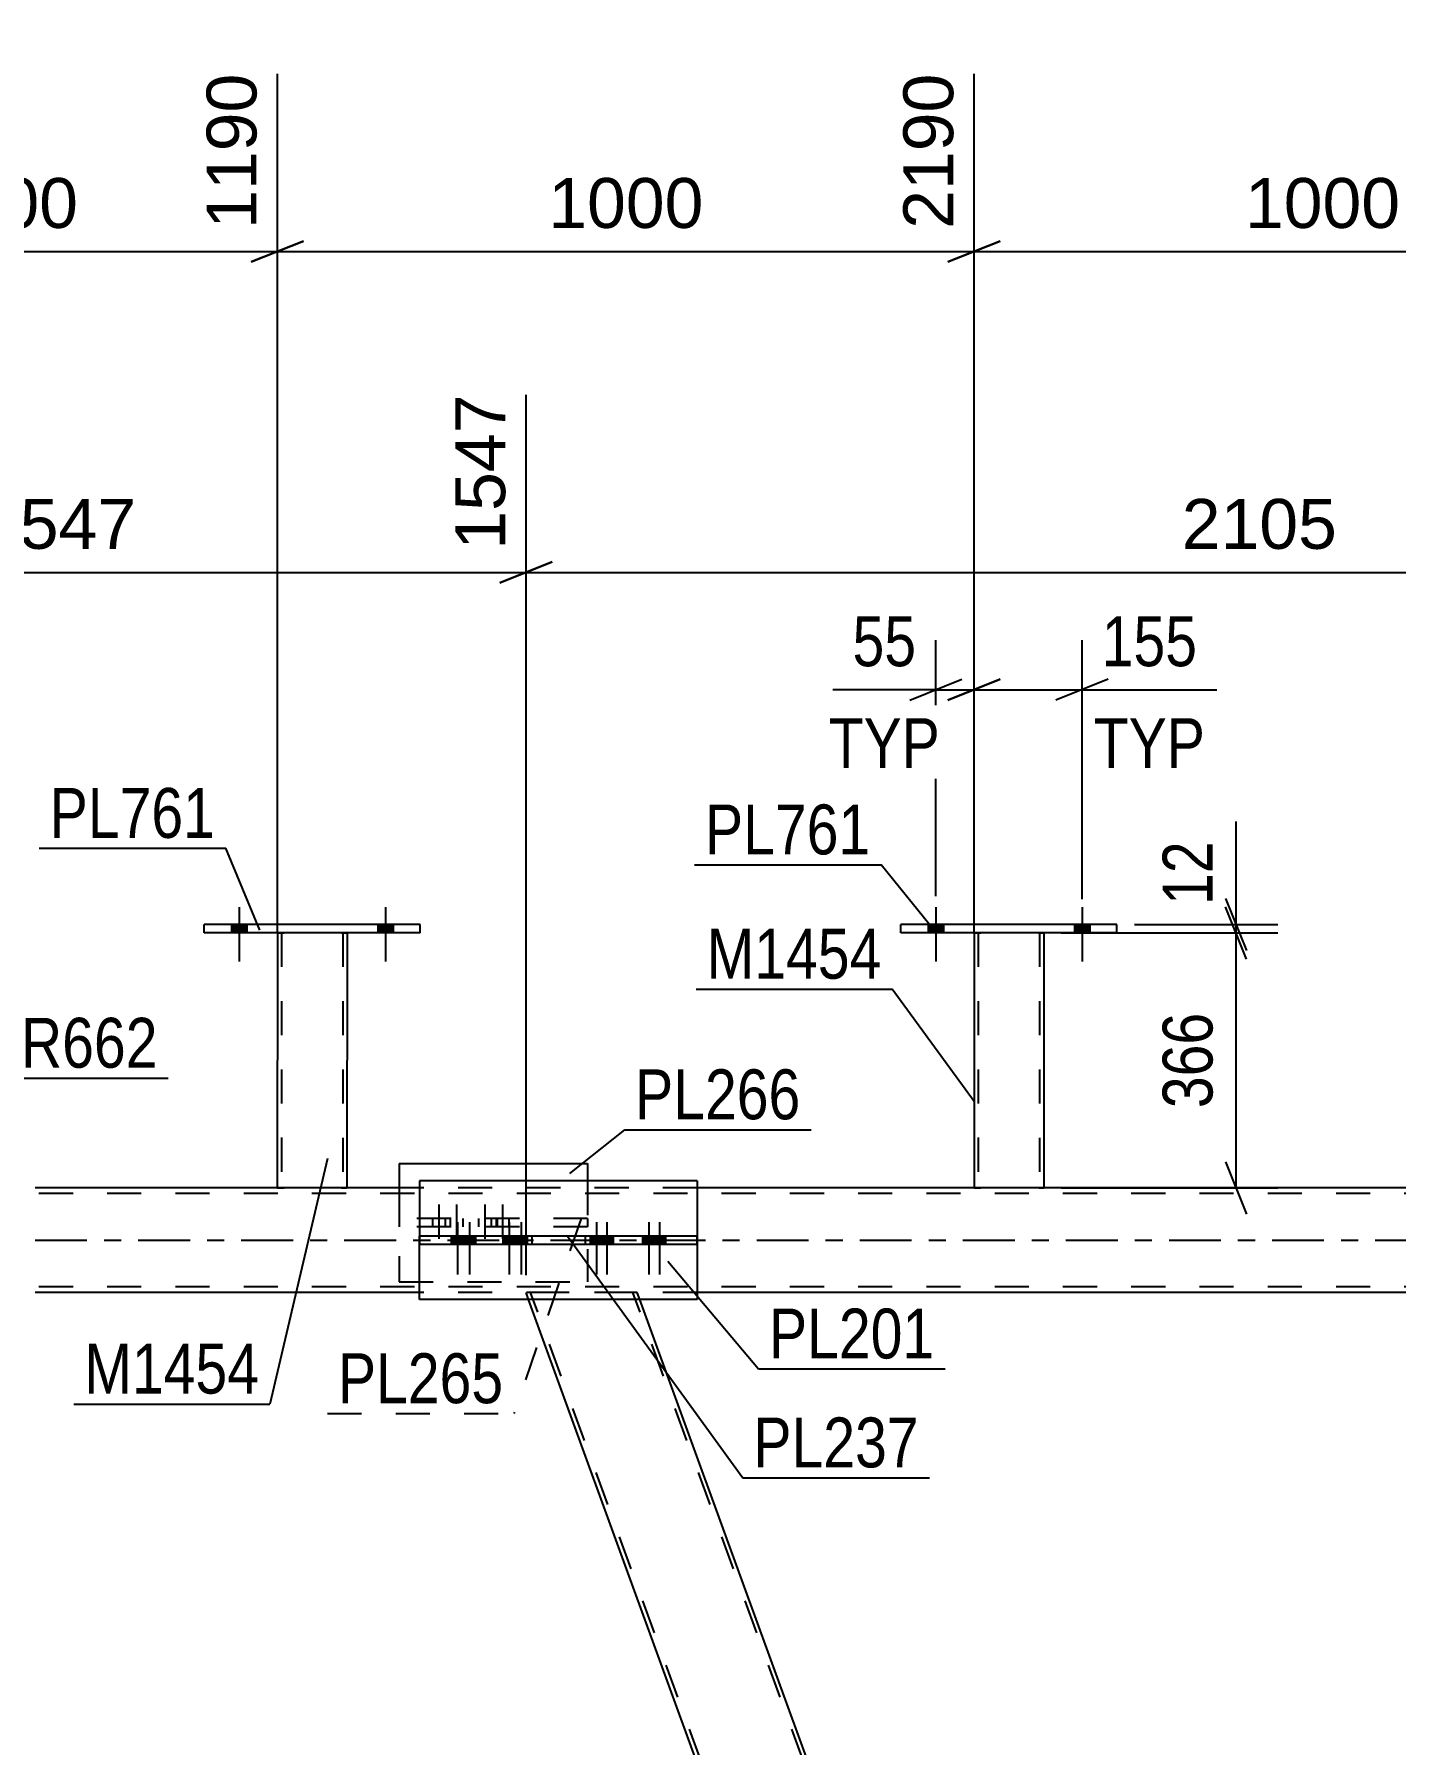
# Model space of a CAD drawing. Header units: millimetres. Extents: x 0 to 841, y -266 to 594.
# Drawn here: x 118.2 to 196.4, y 371.4 to 469.6 of the extents above; entities that cross this region are included whole.
import ezdxf

# ---------------------------------------------------------------- set-up
doc = ezdxf.new("R2010")
doc.units = ezdxf.units.MM
doc.linetypes.add('DXK_LINE_DOT2', pattern=[3.9198, 1.9599, -1.9599])
doc.linetypes.add('DXK_LINE_DOT3', pattern=[5.9187, 2.979, -0.9799, 0.9799, -0.9799])
doc.styles.add('Arial', font='arial.ttf', dxfattribs={"height": 0.2})
doc.styles.add('Arial Narrow', font='ARIALN.TTF', dxfattribs={"height": 0.2})

# ---------------------------------------------------------------- blocks, each defined once
blk = doc.blocks.new('Bolt-317311845-5885 - 5789')
at = {"linetype": 'Continuous'}
for points in [[(169.538, 418.019), (170.418, 418.019), (170.418, 418.499), (169.538, 418.499)], [(177.938, 418.017), (178.818, 418.016), (178.818, 418.496), (177.938, 418.497)]]:
    blk.add_hatch(color=1, dxfattribs=at).paths.add_polyline_path(points)
at = {"color": 1, "linetype": 'Continuous'}
for p, q in [((169.978, 419.499), (169.977, 416.379)), ((178.378, 419.497), (178.377, 416.377)), ((169.538, 418.499), (169.538, 418.019)), ((170.418, 418.499), (170.418, 418.019)), ((177.938, 418.497), (177.938, 418.017)), ((178.818, 418.496), (178.818, 418.016))]:
    blk.add_line(p, q, dxfattribs=at)
blk = doc.blocks.new('Part-317311845-5840 - 5789')
at = {"color": 2, "linetype": 'Continuous'}
for p, q in [((139.164, 404.78), (139.164, 403.376)), ((139.164, 404.78), (149.989, 404.78)), ((149.989, 404.78), (149.989, 403.776))]:
    blk.add_line(p, q, dxfattribs=at)
at = {"color": 7, "linetype": 'DXK_LINE_DOT2'}
for p, q in [((149.989, 403.776), (149.989, 397.98)), ((139.164, 403.376), (139.164, 397.98)), ((139.164, 397.98), (149.989, 397.98))]:
    blk.add_line(p, q, dxfattribs=at)
blk = doc.blocks.new('Part-317311845-5910 - 5789')
at = {"color": 2, "linetype": 'Continuous'}
for p, q in [((146.805, 400.616), (140.326, 400.616)), ((140.326, 400.616), (140.326, 400.136)), ((156.27, 400.136), (140.326, 400.136)), ((156.27, 400.616), (146.805, 400.616)), ((146.805, 400.136), (146.805, 400.616)), ((149.861, 400.136), (149.861, 400.616)), ((156.27, 400.616), (156.27, 400.136))]:
    blk.add_line(p, q, dxfattribs=at)
blk = doc.blocks.new('Bolt-317311845-5996 - 5789')
at = {"linetype": 'Continuous'}
for points in [[(142.88, 400.616), (142.16, 400.616), (142.16, 400.136), (142.88, 400.136)], [(143.558, 400.616), (142.838, 400.616), (142.838, 400.136), (143.558, 400.136)], [(145.845, 400.616), (145.125, 400.616), (145.125, 400.136), (145.845, 400.136)], [(146.523, 400.616), (145.803, 400.616), (145.803, 400.136), (146.523, 400.136)]]:
    blk.add_hatch(color=1, dxfattribs=at).paths.add_polyline_path(points)
at = {"color": 1, "linetype": 'Continuous'}
for p, q in [((142.52, 401.416), (142.52, 398.416)), ((143.198, 401.416), (143.198, 398.416)), ((145.485, 401.416), (145.485, 398.416)), ((146.163, 401.416), (146.163, 398.416)), ((142.16, 400.616), (142.16, 400.136)), ((142.838, 400.616), (142.838, 400.136)), ((142.88, 400.616), (142.88, 400.136)), ((143.558, 400.616), (143.558, 400.136)), ((145.125, 400.616), (145.125, 400.136)), ((145.803, 400.616), (145.803, 400.136)), ((145.845, 400.616), (145.845, 400.136)), ((146.523, 400.616), (146.523, 400.136))]:
    blk.add_line(p, q, dxfattribs=at)
blk = doc.blocks.new('Bolt-317311845-5886 - 5789')
at = {"linetype": 'Continuous'}
for points in [[(169.538, 418.019), (170.418, 418.019), (170.418, 418.499), (169.538, 418.499)], [(177.938, 418.017), (178.818, 418.016), (178.818, 418.496), (177.938, 418.497)]]:
    blk.add_hatch(color=1, dxfattribs=at).paths.add_polyline_path(points)
at = {"color": 1, "linetype": 'Continuous'}
for p, q in [((169.978, 419.499), (169.977, 416.379)), ((178.378, 419.497), (178.377, 416.377)), ((169.538, 418.499), (169.538, 418.019)), ((170.418, 418.499), (170.418, 418.019)), ((177.938, 418.497), (177.938, 418.017)), ((178.818, 418.496), (178.818, 418.016))]:
    blk.add_line(p, q, dxfattribs=at)
blk = doc.blocks.new('Bolt-317311845-5887 - 5789')
at = {"linetype": 'Continuous'}
for points in [[(129.535, 418.019), (130.415, 418.019), (130.415, 418.499), (129.535, 418.499)], [(137.935, 418.017), (138.815, 418.016), (138.815, 418.496), (137.935, 418.497)]]:
    blk.add_hatch(color=1, dxfattribs=at).paths.add_polyline_path(points)
at = {"color": 1, "linetype": 'Continuous'}
for p, q in [((129.976, 419.499), (129.975, 416.379)), ((138.376, 419.497), (138.375, 416.377)), ((129.535, 418.499), (129.535, 418.019)), ((130.415, 418.499), (130.415, 418.019)), ((137.935, 418.497), (137.935, 418.017)), ((138.815, 418.496), (138.815, 418.016))]:
    blk.add_line(p, q, dxfattribs=at)
blk = doc.blocks.new('Bolt-317311845-5888 - 5789')
at = {"linetype": 'Continuous'}
for points in [[(129.535, 418.019), (130.415, 418.019), (130.415, 418.499), (129.535, 418.499)], [(137.935, 418.017), (138.815, 418.016), (138.815, 418.496), (137.935, 418.497)]]:
    blk.add_hatch(color=1, dxfattribs=at).paths.add_polyline_path(points)
at = {"color": 1, "linetype": 'Continuous'}
for p, q in [((129.976, 419.499), (129.975, 416.379)), ((138.376, 419.497), (138.375, 416.377)), ((129.535, 418.499), (129.535, 418.019)), ((130.415, 418.499), (130.415, 418.019)), ((137.935, 418.497), (137.935, 418.017)), ((138.815, 418.496), (138.815, 418.016))]:
    blk.add_line(p, q, dxfattribs=at)
blk = doc.blocks.new('Part-317311845-5915 - 5789')
at = {"color": 2, "linetype": 'Continuous'}
for p, q in [((156.27, 403.776), (140.326, 403.776)), ((140.326, 403.776), (140.326, 400.616)), ((156.27, 403.776), (156.27, 400.616)), ((140.326, 396.976), (140.326, 400.136)), ((156.27, 400.136), (156.27, 396.976)), ((156.27, 396.976), (140.326, 396.976))]:
    blk.add_line(p, q, dxfattribs=at)
at = {"color": 7, "linetype": 'DXK_LINE_DOT2'}
for p, q in [((140.326, 400.136), (140.326, 400.616)), ((156.27, 400.136), (156.27, 400.616))]:
    blk.add_line(p, q, dxfattribs=at)
blk = doc.blocks.new('Part-317311845-5925 - 5789')
at = {"color": 2, "linetype": 'Continuous'}
for p, q in [((194.417, 283.144), (230.513, 396.976)), ((197.229, 278.78), (233.324, 392.608))]:
    blk.add_line(p, q, dxfattribs=at)
at = {"color": 7, "linetype": 'DXK_LINE_DOT2'}
for p, q in [((194.551, 282.774), (230.892, 397.376)), ((230.513, 396.976), (230.64, 397.376)), ((231.589, 397.376), (230.64, 397.376)), ((233.324, 392.608), (231.589, 397.376)), ((196.849, 278.376), (233.19, 392.977)), ((196.152, 278.376), (194.417, 283.144)), ((197.101, 278.376), (196.152, 278.376)), ((197.229, 278.78), (197.101, 278.376))]:
    blk.add_line(p, q, dxfattribs=at)
blk = doc.blocks.new('Part-317311845-6398 - 5789')
at = {"color": 7, "linetype": 'DXK_LINE_DOT2'}
for p, q in [((152.84, 397.376), (146.455, 397.376)), ((146.6, 396.976), (146.455, 397.376)), ((190.022, 278.376), (146.71, 397.376)), ((195.897, 278.376), (152.584, 397.376)), ((152.985, 396.976), (152.84, 397.376)), ((189.767, 278.376), (189.62, 278.78)), ((196.152, 278.376), (189.767, 278.376)), ((196.152, 278.376), (196.005, 278.78))]:
    blk.add_line(p, q, dxfattribs=at)
at = {"color": 2, "linetype": 'Continuous'}
for p, q in [((189.62, 278.78), (146.6, 396.976)), ((196.005, 278.78), (152.985, 396.976))]:
    blk.add_line(p, q, dxfattribs=at)
blk = doc.blocks.new('Part-317311845-6099 - 5789')
at = {"color": 2, "linetype": 'Continuous'}
for p, q in [((127.975, 418.02), (127.975, 418.5)), ((140.375, 418.496), (127.975, 418.5)), ((140.375, 418.016), (140.375, 418.496)), ((140.375, 418.016), (127.975, 418.02))]:
    blk.add_line(p, q, dxfattribs=at)
blk = doc.blocks.new('Part-317311845-6104 - 5789')
at = {"color": 2, "linetype": 'Continuous'}
for p, q in [((132.175, 418.019), (132.171, 403.38)), ((136.175, 418.017), (136.171, 403.379)), ((132.207, 403.38), (132.171, 403.38)), ((132.311, 403.38), (132.207, 403.38)), ((132.467, 403.38), (132.311, 403.38)), ((135.874, 403.379), (132.467, 403.38)), ((136.03, 403.379), (135.874, 403.379)), ((136.134, 403.379), (136.03, 403.379)), ((136.171, 403.379), (136.134, 403.379))]:
    blk.add_line(p, q, dxfattribs=at)
at = {"color": 7, "linetype": 'DXK_LINE_DOT2'}
for p, q in [((132.175, 418.021), (132.175, 418.022)), ((132.175, 418.022), (132.175, 418.019)), ((132.212, 418.022), (132.175, 418.022)), ((132.175, 418.019), (132.175, 418.021)), ((132.175, 418.021), (132.212, 418.021)), ((132.316, 418.022), (132.212, 418.022)), ((132.212, 418.021), (132.316, 418.021)), ((132.471, 418.022), (132.316, 418.022)), ((132.316, 418.021), (132.471, 418.021)), ((132.415, 418.022), (132.411, 403.38)), ((132.415, 418.022), (132.415, 418.021)), ((132.415, 418.022), (132.433, 418.022)), ((132.433, 418.021), (132.415, 418.021)), ((132.433, 418.022), (132.485, 418.022)), ((132.485, 418.021), (132.433, 418.021)), ((135.879, 418.021), (132.471, 418.022)), ((135.879, 418.02), (132.471, 418.021)), ((132.485, 418.022), (132.563, 418.022)), ((135.787, 418.02), (132.485, 418.021)), ((135.865, 418.021), (132.563, 418.022)), ((135.865, 418.02), (135.787, 418.02)), ((135.865, 418.021), (135.917, 418.021)), ((135.917, 418.02), (135.865, 418.02)), ((136.035, 418.02), (135.879, 418.021)), ((135.879, 418.02), (136.035, 418.02)), ((135.917, 418.021), (135.935, 418.02)), ((135.935, 418.02), (135.917, 418.02)), ((135.935, 418.02), (135.931, 403.379)), ((135.935, 418.02), (135.935, 418.02)), ((136.035, 418.02), (136.139, 418.02)), ((136.139, 418.02), (136.035, 418.02)), ((136.139, 418.02), (136.175, 418.02)), ((136.175, 418.02), (136.139, 418.02)), ((136.175, 418.02), (136.175, 418.02)), ((136.175, 418.02), (136.175, 418.017)), ((136.175, 418.017), (136.175, 418.02)), ((132.171, 403.38), (132.207, 403.38)), ((132.207, 403.38), (132.311, 403.38)), ((132.311, 403.38), (132.467, 403.38)), ((132.411, 403.38), (132.429, 403.38)), ((132.411, 403.38), (132.429, 403.38)), ((135.782, 403.379), (132.429, 403.38)), ((132.429, 403.38), (132.467, 403.38)), ((135.874, 403.379), (132.467, 403.38)), ((132.467, 403.38), (132.481, 403.38)), ((132.481, 403.38), (132.559, 403.38)), ((135.86, 403.379), (132.559, 403.38)), ((135.86, 403.379), (135.782, 403.379)), ((135.912, 403.379), (135.86, 403.379)), ((135.86, 403.379), (135.912, 403.379)), ((135.874, 403.379), (136.03, 403.379)), ((135.931, 403.379), (135.912, 403.379)), ((135.912, 403.379), (135.931, 403.379)), ((136.03, 403.379), (136.134, 403.379)), ((136.134, 403.379), (136.171, 403.379))]:
    blk.add_line(p, q, dxfattribs=at)
blk = doc.blocks.new('Part-317311845-6109 - 5789')
at = {"color": 2, "linetype": 'Continuous'}
for p, q in [((167.978, 418.02), (167.978, 418.5)), ((180.378, 418.496), (167.978, 418.5)), ((180.378, 418.016), (180.378, 418.496)), ((180.378, 418.016), (167.978, 418.02))]:
    blk.add_line(p, q, dxfattribs=at)
blk = doc.blocks.new('Part-317311845-6114 - 5789')
at = {"color": 2, "linetype": 'Continuous'}
for p, q in [((172.178, 418.019), (172.173, 403.38)), ((176.178, 418.017), (176.173, 403.379)), ((172.21, 403.38), (172.173, 403.38)), ((172.314, 403.38), (172.21, 403.38)), ((172.469, 403.38), (172.314, 403.38)), ((175.877, 403.379), (172.469, 403.38)), ((176.032, 403.379), (175.877, 403.379)), ((176.137, 403.379), (176.032, 403.379)), ((176.173, 403.379), (176.137, 403.379))]:
    blk.add_line(p, q, dxfattribs=at)
at = {"color": 7, "linetype": 'DXK_LINE_DOT2'}
for p, q in [((172.178, 418.021), (172.178, 418.022)), ((172.178, 418.022), (172.178, 418.019)), ((172.214, 418.022), (172.178, 418.022)), ((172.178, 418.019), (172.178, 418.021)), ((172.178, 418.021), (172.214, 418.021)), ((172.318, 418.022), (172.214, 418.022)), ((172.214, 418.021), (172.318, 418.021)), ((172.436, 418.022), (172.318, 418.022)), ((172.318, 418.021), (172.474, 418.021)), ((172.418, 418.022), (172.413, 403.38)), ((172.418, 418.022), (172.418, 418.021)), ((172.418, 418.022), (172.436, 418.022)), ((172.436, 418.021), (172.418, 418.021)), ((175.881, 418.021), (172.436, 418.022)), ((172.436, 418.022), (172.488, 418.022)), ((172.488, 418.021), (172.436, 418.021)), ((175.881, 418.02), (172.474, 418.021)), ((172.488, 418.022), (172.566, 418.022)), ((175.79, 418.02), (172.488, 418.021)), ((175.867, 418.021), (172.566, 418.022)), ((175.867, 418.02), (175.79, 418.02)), ((175.867, 418.021), (175.919, 418.021)), ((175.919, 418.02), (175.867, 418.02)), ((176.037, 418.02), (175.881, 418.021)), ((175.881, 418.02), (176.037, 418.02)), ((175.919, 418.021), (175.938, 418.02)), ((175.938, 418.02), (175.919, 418.02)), ((175.938, 418.02), (175.933, 403.379)), ((175.938, 418.02), (175.938, 418.02)), ((176.037, 418.02), (176.141, 418.02)), ((176.141, 418.02), (176.037, 418.02)), ((176.141, 418.02), (176.178, 418.02)), ((176.178, 418.02), (176.141, 418.02)), ((176.178, 418.02), (176.178, 418.02)), ((176.178, 418.02), (176.178, 418.017)), ((176.178, 418.017), (176.178, 418.02)), ((172.173, 403.38), (172.21, 403.38)), ((172.21, 403.38), (172.314, 403.38)), ((172.314, 403.38), (172.469, 403.38)), ((172.413, 403.38), (172.431, 403.38)), ((172.413, 403.38), (172.431, 403.38)), ((175.785, 403.379), (172.431, 403.38)), ((172.431, 403.38), (172.469, 403.38)), ((175.933, 403.379), (172.469, 403.38)), ((172.469, 403.38), (172.483, 403.38)), ((172.483, 403.38), (172.561, 403.38)), ((175.915, 403.379), (172.561, 403.38)), ((175.863, 403.379), (175.785, 403.379)), ((175.915, 403.379), (175.863, 403.379)), ((175.933, 403.379), (175.915, 403.379)), ((175.915, 403.379), (175.933, 403.379)), ((175.933, 403.379), (176.032, 403.379)), ((176.032, 403.379), (176.137, 403.379)), ((176.137, 403.379), (176.173, 403.379))]:
    blk.add_line(p, q, dxfattribs=at)
blk = doc.blocks.new('Part-317311845-6136 - 5789')
at = {"color": 2, "linetype": 'Continuous'}
for p, q in [((140.326, 403.376), (118.262, 403.376)), ((225.762, 403.376), (156.27, 403.376)), ((140.326, 397.376), (118.262, 397.376)), ((225.762, 397.376), (156.27, 397.376))]:
    blk.add_line(p, q, dxfattribs=at)
at = {"color": 7, "linetype": 'DXK_LINE_DOT2'}
for p, q in [((700.572, 403.056), (118.262, 403.056)), ((156.27, 403.376), (140.326, 403.376)), ((700.572, 397.696), (118.262, 397.696)), ((156.27, 397.376), (140.326, 397.376))]:
    blk.add_line(p, q, dxfattribs=at)
at = {"color": 7, "linetype": 'DXK_LINE_DOT3'}
blk.add_line((118.262, 400.376), (710.572, 400.376), dxfattribs=at)
blk = doc.blocks.new('Bolt-317311845-6312 - 5789')
at = {"color": 1, "linetype": 'DXK_LINE_DOT2'}
for p, q in [((141.08, 401.62), (141.08, 401.14)), ((141.44, 402.42), (141.44, 399.42)), ((141.8, 401.62), (141.8, 401.14)), ((142.093, 401.62), (142.093, 401.14)), ((142.453, 402.42), (142.453, 399.42)), ((142.813, 401.62), (142.813, 401.14)), ((143.725, 401.62), (143.725, 401.14)), ((144.085, 402.42), (144.085, 399.42)), ((144.445, 401.62), (144.445, 401.14)), ((144.738, 401.62), (144.738, 401.14)), ((145.098, 402.42), (145.098, 399.42)), ((145.458, 401.62), (145.458, 401.14))]:
    blk.add_line(p, q, dxfattribs=at)
blk = doc.blocks.new('Part-317311845-6317 - 5789')
at = {"color": 7, "linetype": 'DXK_LINE_DOT2'}
for p, q in [((149.989, 401.62), (139.164, 401.62)), ((139.164, 401.62), (139.164, 401.14)), ((144.784, 401.62), (144.784, 401.14)), ((149.989, 401.62), (149.989, 401.14)), ((149.989, 401.14), (139.164, 401.14))]:
    blk.add_line(p, q, dxfattribs=at)
blk = doc.blocks.new('Bolt-317311845-6429 - 5789')
at = {"linetype": 'Continuous'}
for points in [[(150.848, 400.616), (150.128, 400.616), (150.128, 400.136), (150.848, 400.136)], [(151.449, 400.616), (150.729, 400.616), (150.729, 400.136), (151.449, 400.136)], [(153.864, 400.616), (153.144, 400.616), (153.144, 400.136), (153.864, 400.136)], [(154.465, 400.616), (153.745, 400.616), (153.745, 400.136), (154.465, 400.136)]]:
    blk.add_hatch(color=1, dxfattribs=at).paths.add_polyline_path(points)
at = {"color": 1, "linetype": 'Continuous'}
for p, q in [((150.488, 401.416), (150.488, 398.416)), ((151.089, 401.416), (151.089, 398.416)), ((153.504, 401.416), (153.504, 398.416)), ((154.105, 401.416), (154.105, 398.416)), ((150.128, 400.616), (150.128, 400.136)), ((150.729, 400.616), (150.729, 400.136)), ((150.848, 400.616), (150.848, 400.136)), ((151.449, 400.616), (151.449, 400.136)), ((153.144, 400.616), (153.144, 400.136)), ((153.745, 400.616), (153.745, 400.136)), ((153.864, 400.616), (153.864, 400.136)), ((154.465, 400.616), (154.465, 400.136))]:
    blk.add_line(p, q, dxfattribs=at)
blk = doc.blocks.new('StraightDimension-317311845-7271 - 5789')
at = {"color": 7, "linetype": 'Continuous'}
for p, q in [((146.455, 398.376), (146.455, 448.907)), ((92.753, 404.376), (92.753, 442.236)), ((94.253, 439.312), (91.253, 438.112)), ((144.955, 438.112), (147.955, 439.312)), ((92.753, 438.712), (146.455, 438.712))]:
    blk.add_line(p, q, dxfattribs=at)
at = {"color": 0}
blk.add_wipeout([(124.651, 439.462), (124.651, 443.662), (114.557, 443.662), (114.557, 439.462)], dxfattribs=at)
at = {"color": 3, "style": 'Arial'}
blk.add_text('1547', height=2.8652, dxfattribs=at).set_placement((115.157, 440.062))
at = {"color": 0, "linetype": 'Continuous'}
for points in [[(145.855, 449.507), (141.655, 449.506), (141.655, 439.412), (145.855, 439.412)], [(92.153, 442.836), (87.953, 442.836), (87.953, 439.412), (92.153, 439.412)]]:
    blk.add_wipeout(points, dxfattribs=at)
at = {"color": 3, "linetype": 'Continuous', "style": 'Arial'}
for s, height, p in [('1547', 2.8652, (145.255, 440.012)), ('0', 2.865, (91.553, 440.012))]:
    blk.add_text(s, height=height, rotation=90.00021, dxfattribs=at).set_placement(p)
blk = doc.blocks.new('StraightDimension-317311845-26114 - 5789')
at = {"color": 7, "linetype": 'Continuous'}
for p, q in [((187.815, 416.517), (186.615, 419.517)), ((177.178, 418.017), (189.615, 418.017)), ((187.215, 403.379), (187.215, 418.017)), ((186.615, 404.879), (187.815, 401.879)), ((177.173, 403.379), (189.615, 403.379))]:
    blk.add_line(p, q, dxfattribs=at)
at = {"color": 0}
blk.add_wipeout([(186.465, 414.04), (182.265, 414.04), (182.265, 407.356), (186.465, 407.356)], dxfattribs=at)
at = {"color": 3, "style": 'Arial Narrow'}
blk.add_text('366', height=2.8633, rotation=90.00021, dxfattribs=at).set_placement((185.865, 407.956))
blk = doc.blocks.new('StraightDimension-317311845-13641 - 5789')
at = {"color": 7, "linetype": 'Continuous'}
for p, q in [((172.177, 417.994), (172.177, 467.327)), ((212.177, 417.994), (212.177, 467.327)), ((173.677, 457.732), (170.677, 456.532)), ((210.677, 456.532), (213.677, 457.732)), ((172.177, 457.132), (212.177, 457.132))]:
    blk.add_line(p, q, dxfattribs=at)
at = {"color": 0}
blk.add_wipeout([(197.224, 457.882), (197.224, 462.082), (187.13, 462.082), (187.13, 457.882)], dxfattribs=at)
at = {"color": 3, "style": 'Arial'}
blk.add_text('1000', height=2.8652, dxfattribs=at).set_placement((187.73, 458.482))
at = {"color": 0, "linetype": 'Continuous'}
blk.add_wipeout([(211.577, 467.927), (207.377, 467.927), (207.377, 457.832), (211.577, 457.832)], dxfattribs=at)
at = {"color": 3, "linetype": 'Continuous', "style": 'Arial'}
blk.add_text('3190', height=2.8652, rotation=90.00021, dxfattribs=at).set_placement((210.977, 458.432))
blk = doc.blocks.new('StraightDimension-317311845-7270 - 5789')
at = {"color": 7, "linetype": 'Continuous'}
for p, q in [((146.455, 398.376), (146.455, 448.907)), ((147.955, 439.312), (144.955, 438.112)), ((146.455, 438.712), (230.64, 438.712))]:
    blk.add_line(p, q, dxfattribs=at)
at = {"color": 0}
blk.add_wipeout([(193.595, 439.462), (193.595, 443.662), (183.5, 443.662), (183.5, 439.462)], dxfattribs=at)
at = {"color": 3, "style": 'Arial'}
blk.add_text('2105', height=2.8652, dxfattribs=at).set_placement((184.1, 440.062))
blk = doc.blocks.new('StraightDimension-317311845-26095 - 5789')
at = {"color": 7, "linetype": 'Continuous'}
for p, q in [((169.978, 420.128), (169.978, 434.825)), ((172.178, 419.021), (172.178, 434.825)), ((168.478, 431.375), (171.478, 432.575)), ((173.678, 432.575), (170.678, 431.375)), ((169.978, 431.975), (164.072, 431.975)), ((169.978, 431.975), (164.072, 431.975)), ((169.978, 431.975), (172.178, 431.975))]:
    blk.add_line(p, q, dxfattribs=at)
at = {"color": 0}
blk.add_wipeout([(169.453, 432.725), (169.453, 436.925), (164.597, 436.925), (164.597, 432.725)], dxfattribs=at)
at = {"color": 0, "linetype": 'Continuous'}
blk.add_wipeout([(170.82, 426.875), (170.82, 431.075), (163.23, 431.075), (163.23, 426.875)], dxfattribs=at)
at = {"color": 3, "style": 'Arial Narrow'}
blk.add_text('55', height=2.8633, dxfattribs=at).set_placement((165.197, 433.325))
at = {"color": 3, "linetype": 'Continuous', "style": 'Arial Narrow'}
blk.add_text('TYP', height=2.8633, dxfattribs=at).set_placement((163.83, 427.475))
blk = doc.blocks.new('StraightDimension-317311845-26113 - 5789')
at = {"color": 7, "linetype": 'Continuous'}
for p, q in [((187.215, 418.496), (187.215, 424.402)), ((187.215, 418.496), (187.215, 424.402)), ((186.615, 419.996), (187.815, 416.996)), ((187.815, 416.517), (186.615, 419.517)), ((181.378, 418.496), (189.615, 418.496)), ((187.215, 418.017), (187.215, 418.496)), ((177.178, 418.017), (189.615, 418.017))]:
    blk.add_line(p, q, dxfattribs=at)
at = {"color": 0}
blk.add_wipeout([(186.465, 423.877), (182.265, 423.877), (182.265, 419.021), (186.465, 419.021)], dxfattribs=at)
at = {"color": 3, "style": 'Arial Narrow'}
blk.add_text('12', height=2.8633, rotation=90.00021, dxfattribs=at).set_placement((185.865, 419.621))
blk = doc.blocks.new('StraightDimension-317311845-13642 - 5789')
at = {"color": 7, "linetype": 'Continuous'}
for p, q in [((132.175, 417.994), (132.175, 467.327)), ((172.177, 417.994), (172.177, 467.327)), ((133.675, 457.732), (130.675, 456.532)), ((170.677, 456.532), (173.677, 457.732)), ((132.175, 457.132), (172.177, 457.132))]:
    blk.add_line(p, q, dxfattribs=at)
at = {"color": 0}
blk.add_wipeout([(157.223, 457.882), (157.223, 462.082), (147.129, 462.082), (147.129, 457.882)], dxfattribs=at)
at = {"color": 3, "style": 'Arial'}
blk.add_text('1000', height=2.8652, dxfattribs=at).set_placement((147.729, 458.482))
at = {"color": 0, "linetype": 'Continuous'}
blk.add_wipeout([(171.577, 467.927), (167.377, 467.927), (167.377, 457.832), (171.577, 457.832)], dxfattribs=at)
at = {"color": 3, "linetype": 'Continuous', "style": 'Arial'}
blk.add_text('2190', height=2.8652, rotation=90.00021, dxfattribs=at).set_placement((170.977, 458.432))
blk = doc.blocks.new('StraightDimension-317311845-13643 - 5789')
at = {"color": 7, "linetype": 'Continuous'}
for p, q in [((100.362, 418.615), (100.362, 469.603)), ((132.175, 417.994), (132.175, 467.327)), ((101.862, 457.732), (98.862, 456.532)), ((130.675, 456.532), (133.675, 457.732)), ((100.362, 457.132), (132.175, 457.132))]:
    blk.add_line(p, q, dxfattribs=at)
at = {"color": 0}
blk.add_wipeout([(121.316, 457.882), (121.316, 462.082), (111.221, 462.082), (111.221, 457.882)], dxfattribs=at)
at = {"color": 3, "style": 'Arial'}
blk.add_text('1000', height=2.8652, dxfattribs=at).set_placement((111.821, 458.482))
at = {"color": 0, "linetype": 'Continuous'}
blk.add_wipeout([(131.575, 467.927), (127.375, 467.927), (127.375, 457.832), (131.575, 457.832)], dxfattribs=at)
at = {"color": 3, "linetype": 'Continuous', "style": 'Arial'}
blk.add_text('1190', height=2.8652, rotation=90.00021, dxfattribs=at).set_placement((130.975, 458.432))
blk = doc.blocks.new('StraightDimension-317311845-6910 - 5789')
at = {"color": 7, "linetype": 'Continuous'}
for p, q in [((92.753, 396.376), (92.753, 335.537)), ((130.062, 279.376), (130.062, 340.787)), ((94.253, 338.537), (91.253, 337.337)), ((92.753, 337.937), (130.062, 337.937)), ((128.562, 337.337), (131.562, 338.537))]:
    blk.add_line(p, q, dxfattribs=at)
at = {"color": 0}
blk.add_wipeout([(116.455, 338.687), (116.455, 342.887), (106.361, 342.887), (106.361, 338.687)], dxfattribs=at)
at = {"color": 3, "style": 'Arial'}
blk.add_text('1137', height=2.8652, dxfattribs=at).set_placement((106.961, 339.287))
blk = doc.blocks.new('StraightDimension-317311845-7735 - 5789')
at = {"color": 7, "linetype": 'Continuous'}
for p, q in [((69.77, 398.876), (68.57, 401.876)), ((90.954, 400.376), (66.32, 400.376)), ((69.17, 275.376), (69.17, 400.376)), ((68.57, 276.876), (69.77, 273.876)), ((128.262, 275.376), (66.32, 275.376))]:
    blk.add_line(p, q, dxfattribs=at)
at = {"color": 0}
blk.add_wipeout([(68.42, 342.923), (64.22, 342.923), (64.22, 332.829), (68.42, 332.829)], dxfattribs=at)
at = {"color": 3, "style": 'Arial'}
blk.add_text('3125', height=2.8652, rotation=90.00021, dxfattribs=at).set_placement((67.82, 333.429))
blk = doc.blocks.new('StraightDimension-317311845-26094 - 5789')
at = {"color": 7, "linetype": 'Continuous'}
for p, q in [((172.178, 419.021), (172.178, 434.825)), ((178.378, 419.952), (178.378, 434.825)), ((170.678, 431.375), (173.678, 432.575)), ((179.878, 432.575), (176.878, 431.375)), ((172.178, 431.975), (178.378, 431.975)), ((178.378, 431.975), (186.112, 431.975)), ((178.378, 431.975), (186.112, 431.975))]:
    blk.add_line(p, q, dxfattribs=at)
at = {"color": 0}
blk.add_wipeout([(185.587, 432.725), (185.587, 436.925), (178.903, 436.925), (178.903, 432.725)], dxfattribs=at)
at = {"color": 0, "linetype": 'Continuous'}
blk.add_wipeout([(186.04, 426.875), (186.04, 431.075), (178.45, 431.075), (178.45, 426.875)], dxfattribs=at)
at = {"color": 3, "style": 'Arial Narrow'}
blk.add_text('155', height=2.8633, dxfattribs=at).set_placement((179.503, 433.325))
at = {"color": 3, "linetype": 'Continuous', "style": 'Arial Narrow'}
blk.add_text('TYP', height=2.8633, dxfattribs=at).set_placement((179.05, 427.475))
blk = doc.blocks.new('Mark-317311845-5836 - 5789')
at = {"color": 30, "linetype": 'Continuous'}
for p, q in [((148.959, 404.209), (152.114, 406.718)), ((152.114, 406.718), (162.818, 406.718))]:
    blk.add_line(p, q, dxfattribs=at)
at = {"color": 0}
blk.add_wipeout([(162.218, 407.318), (162.218, 410.318), (152.714, 410.318), (152.714, 407.318)], dxfattribs=at)
blk.add_wipeout([(162.218, 407.318), (162.218, 410.318), (152.714, 410.318), (152.714, 407.318)], dxfattribs=at)
at = {"color": 3, "style": 'Arial Narrow'}
blk.add_text('PL266', height=2.8633, dxfattribs=at).set_placement((152.714, 407.318))
blk = doc.blocks.new('Mark-317311845-5906 - 5789')
at = {"color": 30, "linetype": 'Continuous'}
for p, q in [((148.835, 400.616), (158.907, 386.734)), ((158.907, 386.734), (169.611, 386.734))]:
    blk.add_line(p, q, dxfattribs=at)
at = {"color": 0}
blk.add_wipeout([(169.011, 387.334), (169.011, 390.334), (159.507, 390.334), (159.507, 387.334)], dxfattribs=at)
blk.add_wipeout([(169.011, 387.334), (169.011, 390.334), (159.507, 390.334), (159.507, 387.334)], dxfattribs=at)
at = {"color": 3, "style": 'Arial Narrow'}
blk.add_text('PL237', height=2.8633, dxfattribs=at).set_placement((159.507, 387.334))
blk = doc.blocks.new('Mark-317311845-5911 - 5789')
at = {"color": 30, "linetype": 'Continuous'}
for p, q in [((154.585, 399.167), (159.803, 392.985)), ((159.803, 392.985), (170.507, 392.985))]:
    blk.add_line(p, q, dxfattribs=at)
at = {"color": 0}
blk.add_wipeout([(169.907, 393.585), (169.907, 396.585), (160.403, 396.585), (160.403, 393.585)], dxfattribs=at)
blk.add_wipeout([(169.907, 393.585), (169.907, 396.585), (160.403, 396.585), (160.403, 393.585)], dxfattribs=at)
at = {"color": 3, "style": 'Arial Narrow'}
blk.add_text('PL201', height=2.8633, dxfattribs=at).set_placement((160.403, 393.585))
blk = doc.blocks.new('Mark-317311845-6095 - 5789')
at = {"color": 30, "linetype": 'Continuous'}
for p in [(118.504, 422.871), (131.17, 418.176)]:
    blk.add_line(p, (129.208, 422.871), dxfattribs=at)
at = {"color": 0}
blk.add_wipeout([(128.608, 423.471), (128.608, 426.471), (119.104, 426.471), (119.104, 423.471)], dxfattribs=at)
blk.add_wipeout([(128.608, 423.471), (128.608, 426.471), (119.104, 426.471), (119.104, 423.471)], dxfattribs=at)
at = {"color": 3, "style": 'Arial Narrow'}
blk.add_text('PL761', height=2.8633, dxfattribs=at).set_placement((119.104, 423.471))
blk = doc.blocks.new('Mark-317311845-6100 - 5789')
at = {"color": 30, "linetype": 'Continuous'}
for p in [(135.044, 405.069), (120.489, 390.971)]:
    blk.add_line(p, (131.741, 390.971), dxfattribs=at)
at = {"color": 0}
blk.add_wipeout([(131.141, 391.571), (131.141, 394.571), (121.089, 394.571), (121.089, 391.571)], dxfattribs=at)
blk.add_wipeout([(131.141, 391.571), (131.141, 394.571), (121.089, 394.571), (121.089, 391.571)], dxfattribs=at)
at = {"color": 3, "style": 'Arial Narrow'}
blk.add_text('M1454', height=2.8633, dxfattribs=at).set_placement((121.089, 391.571))
blk = doc.blocks.new('Mark-317311845-6105 - 5789')
at = {"color": 30, "linetype": 'Continuous'}
for p in [(156.129, 421.922), (169.996, 418.019)]:
    blk.add_line(p, (166.833, 421.922), dxfattribs=at)
at = {"color": 0}
blk.add_wipeout([(166.233, 422.522), (166.233, 425.522), (156.729, 425.522), (156.729, 422.522)], dxfattribs=at)
blk.add_wipeout([(166.233, 422.522), (166.233, 425.522), (156.729, 425.522), (156.729, 422.522)], dxfattribs=at)
at = {"color": 3, "style": 'Arial Narrow'}
blk.add_text('PL761', height=2.8633, dxfattribs=at).set_placement((156.729, 422.522))
blk = doc.blocks.new('Mark-317311845-6110 - 5789')
at = {"color": 30, "linetype": 'Continuous'}
for p in [(156.223, 414.786), (172.175, 408.329)]:
    blk.add_line(p, (167.475, 414.786), dxfattribs=at)
at = {"color": 0}
blk.add_wipeout([(166.875, 415.386), (166.875, 418.386), (156.823, 418.386), (156.823, 415.386)], dxfattribs=at)
blk.add_wipeout([(166.875, 415.386), (166.875, 418.386), (156.823, 418.386), (156.823, 415.386)], dxfattribs=at)
at = {"color": 3, "style": 'Arial Narrow'}
blk.add_text('M1454', height=2.8633, dxfattribs=at).set_placement((156.823, 415.386))
blk = doc.blocks.new('Mark-317311845-6132 - 5789')
at = {"color": 30, "linetype": 'Continuous'}
for p, q in [((111.833, 402.381), (114.847, 409.676)), ((114.847, 409.676), (125.911, 409.676))]:
    blk.add_line(p, q, dxfattribs=at)
at = {"color": 0}
blk.add_wipeout([(125.311, 410.276), (125.311, 413.276), (115.447, 413.276), (115.447, 410.276)], dxfattribs=at)
blk.add_wipeout([(125.311, 410.276), (125.311, 413.276), (115.447, 413.276), (115.447, 410.276)], dxfattribs=at)
at = {"color": 3, "style": 'Arial Narrow'}
blk.add_text('TR662', height=2.8633, dxfattribs=at).set_placement((115.447, 410.276))
blk = doc.blocks.new('Mark-317311845-6313 - 5789')
at = {"color": 30, "linetype": 'DXK_LINE_DOT2'}
for p in [(149.612, 401.62), (135.052, 390.42)]:
    blk.add_line(p, (145.756, 390.42), dxfattribs=at)
at = {"color": 0}
blk.add_wipeout([(145.156, 391.02), (145.156, 394.02), (135.652, 394.02), (135.652, 391.02)], dxfattribs=at)
blk.add_wipeout([(145.156, 391.02), (145.156, 394.02), (135.652, 394.02), (135.652, 391.02)], dxfattribs=at)
at = {"color": 3, "style": 'Arial Narrow'}
blk.add_text('PL265', height=2.8633, dxfattribs=at).set_placement((135.652, 391.02))

msp = doc.modelspace()

# ---------------------------------------------------------------- block references
for name in ['Bolt-317311845-5887 - 5789', 'Bolt-317311845-5888 - 5789', 'Bolt-317311845-5885 - 5789', 'Bolt-317311845-5886 - 5789', 'Part-317311845-6099 - 5789', 'Part-317311845-6109 - 5789', 'Part-317311845-6104 - 5789', 'Part-317311845-6114 - 5789', 'Part-317311845-5840 - 5789', 'Part-317311845-5915 - 5789', 'Part-317311845-6136 - 5789', 'Part-317311845-6317 - 5789', 'Bolt-317311845-6312 - 5789', 'Bolt-317311845-5996 - 5789', 'Bolt-317311845-6429 - 5789', 'Part-317311845-5910 - 5789', 'Part-317311845-6398 - 5789', 'Part-317311845-5925 - 5789', 'StraightDimension-317311845-6910 - 5789']:
    msp.add_blockref(name, (0, 0))

# ---------------------------------------------------------------- next in the draw order: block references
for name in ['StraightDimension-317311845-7271 - 5789', 'StraightDimension-317311845-26114 - 5789']:
    msp.add_blockref(name, (0, 0))

# ---------------------------------------------------------------- next in the draw order: block references
for name in ['StraightDimension-317311845-13641 - 5789', 'StraightDimension-317311845-7735 - 5789']:
    msp.add_blockref(name, (0, 0))

# ---------------------------------------------------------------- next in the draw order: block references
for name in ['StraightDimension-317311845-7270 - 5789', 'Mark-317311845-6100 - 5789']:
    msp.add_blockref(name, (0, 0))

# ---------------------------------------------------------------- next in the draw order: block references
for name in ['StraightDimension-317311845-26095 - 5789', 'StraightDimension-317311845-26113 - 5789', 'Mark-317311845-6132 - 5789', 'Mark-317311845-5836 - 5789', 'Mark-317311845-5906 - 5789']:
    msp.add_blockref(name, (0, 0))

# ---------------------------------------------------------------- next in the draw order: block references
for name in ['StraightDimension-317311845-13642 - 5789', 'Mark-317311845-6313 - 5789', 'Mark-317311845-5911 - 5789']:
    msp.add_blockref(name, (0, 0))

# ---------------------------------------------------------------- next in the draw order: block references
for name in ['StraightDimension-317311845-13643 - 5789', 'StraightDimension-317311845-26094 - 5789', 'Mark-317311845-6105 - 5789']:
    msp.add_blockref(name, (0, 0))

# ---------------------------------------------------------------- next in the draw order: block references
for name in ['Mark-317311845-6095 - 5789', 'Mark-317311845-6110 - 5789']:
    msp.add_blockref(name, (0, 0))

doc.saveas('drawing.dxf')
